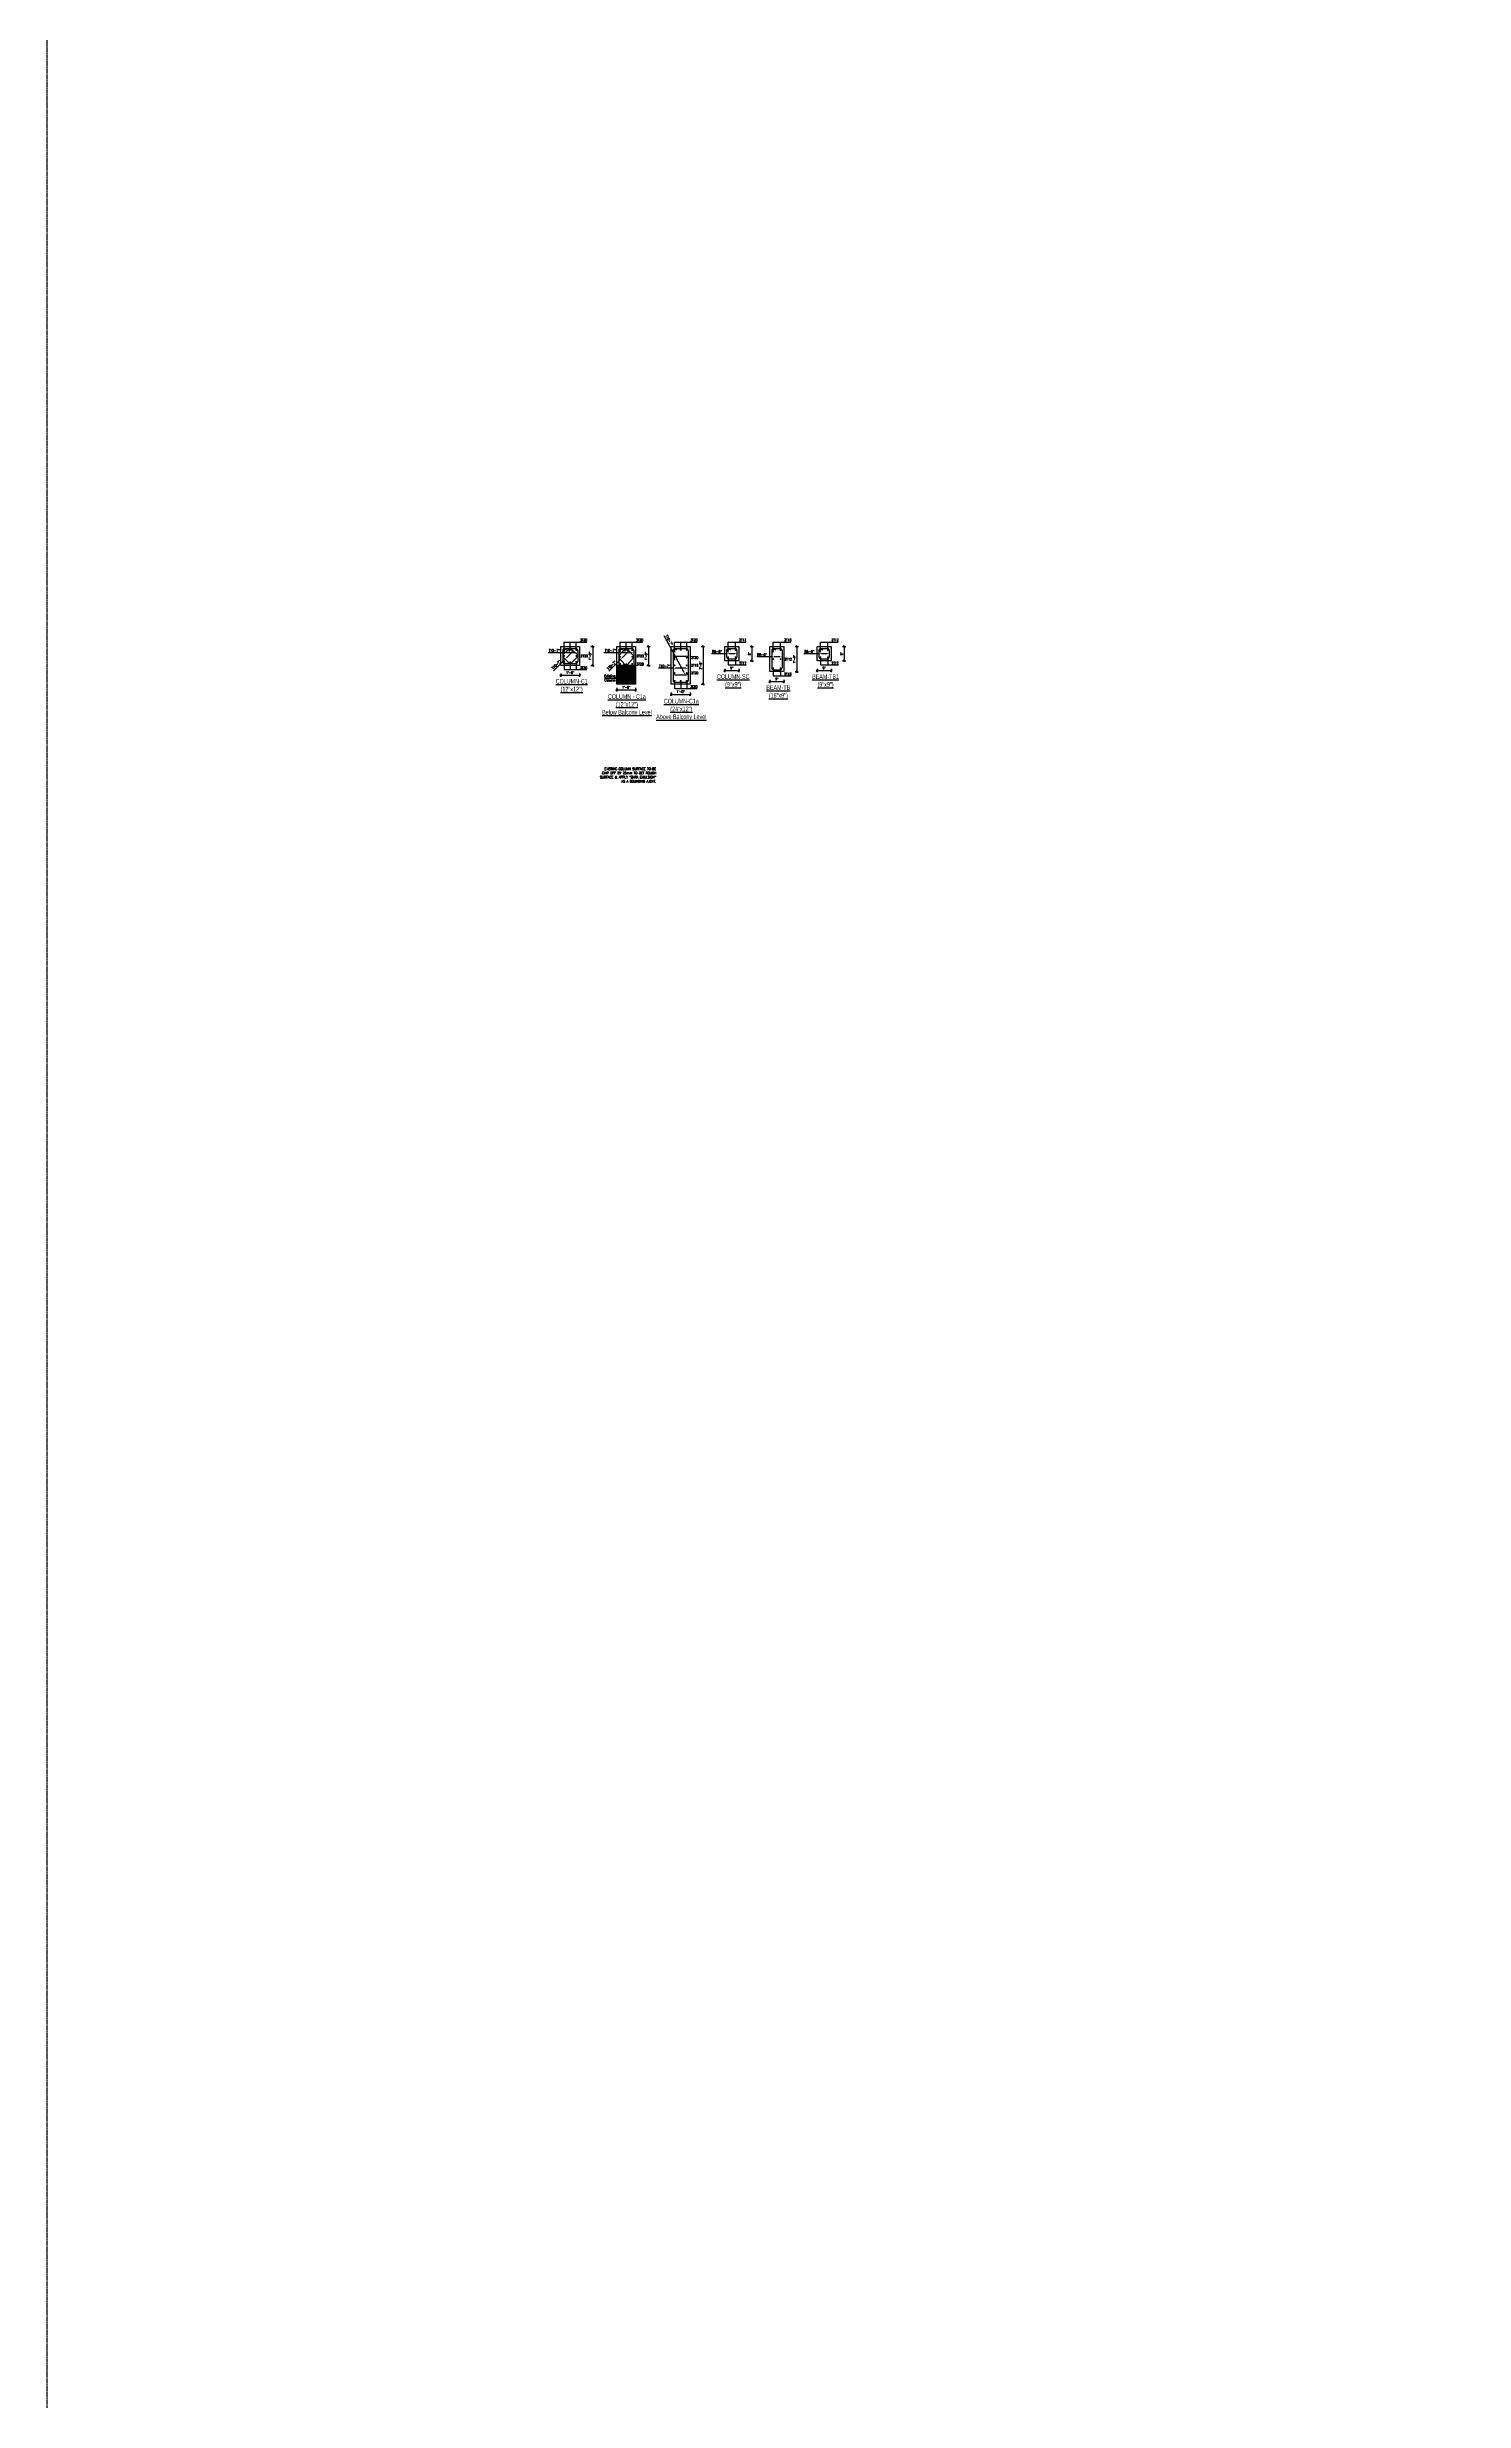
# Model space of a CAD drawing. Extents: x -95606 to 113309, y -42160 to -940.
# Drawn here: x -34075 to -33170, y -20982 to -19478 of the extents above; entities that cross this region are included whole.
import ezdxf

# ---------------------------------------------------------------- set-up
doc = ezdxf.new("R2010")
doc.units = 0
doc.header["$LTSCALE"] = 0.02
doc.header["$MEASUREMENT"] = 0
doc.header["$PDMODE"] = 3
doc.header["$PDSIZE"] = -2
doc.linetypes.add('CENTER', pattern=[50.8, 31.75, -6.35, 6.35, -6.35])
doc.layers.get('0').update_dxf_attribs({"linetype": 'CONTINUOUS'})
doc.layers.get('DEFPOINTS').update_dxf_attribs({"linetype": 'CONTINUOUS'})
for name, color, linetype in [('A-2TEXT', 4, 'CONTINUOUS'), ('dimentions', 8, 'CONTINUOUS'), ('DROP', 7, 'CONTINUOUS'), ('EXLINE', 33, 'CONTINUOUS'), ('RF', 5, 'CONTINUOUS'), ('RF5', 6, 'CONTINUOUS'), ('S-DIM', 7, 'CONTINUOUS')]:
    doc.layers.add(name, color=color, linetype=linetype)
doc.layers.add('COL HATCH', color=253, linetype='CONTINUOUS', lineweight=5)
doc.styles.add('ROMANS', font='romans.shx', dxfattribs={"width": 0.8})
doc.styles.add('STYLE2', font='arial.ttf', dxfattribs={"width": 0.8})
doc.dimstyles.new('DA16', dxfattribs={"dimscale": 16, "dimtxt": 0.1, "dimasz": 0.09375, "dimexe": 0, "dimexo": 0, "dimgap": 0.03125, "dimtad": 1, "dimdec": 0, "dimzin": 7, "dimdsep": 46, "dimlunit": 4, "dimtxsty": 'ROMANS', "dimcen": 0.09375, "dimclrd": 1, "dimclre": 1, "dimclrt": 2, "dimadec": 0, "dimazin": 0, "dimtfac": 0.03125, "dimtdec": 4, "dimtofl": 0, "dimtmove": 0, "dimatfit": 3, "dimfxl": 1, "dimfrac": 2, "dimtolj": 1, "dimtzin": 0, "dimarcsym": 0})
doc.dimstyles.new('TK16', dxfattribs={"dimscale": 16, "dimtxt": 0.09375, "dimasz": 0.04, "dimexe": 0.0625, "dimexo": 0.015625, "dimgap": 0.046875, "dimtad": 1, "dimdec": 1, "dimzin": 11, "dimdsep": 46, "dimlunit": 4, "dimtxsty": 'ROMANS', "dimblk1": 'TK1', "dimblk2": 'TK1', "dimsah": 1, "dimcen": 0.09375, "dimclrd": 1, "dimclre": 1, "dimclrt": 2, "dimadec": 0, "dimazin": 0, "dimtfac": 1, "dimtofl": 0, "dimtmove": 0, "dimatfit": 3, "dimldrblk": 'TK1', "dimfxl": 1, "dimfrac": 2, "dimtolj": 1, "dimtzin": 9, "dimarcsym": 0})

# ---------------------------------------------------------------- blocks, each defined once
blk = doc.blocks.new('*D790')
at = {"layer": 'DEFPOINTS', "color": 0, "lineweight": -2, "transparency": 16777216}
for p in [(-33738.7, -19863.7), (-33738.7, -19863.7), (-33744, -19869)]:
    blk.add_point(p, dxfattribs=at)
at = {"layer": 'S-DIM', "color": 1, "lineweight": -2, "transparency": 16777216}
for p, q in [((-33739.7, -19864.7), (-33742.9, -19867.9)), ((-33744, -19869), (-33751.3, -19876.4))]:
    blk.add_line(p, q, dxfattribs=at)
for points in [[(-33743.1, -19867.7), (-33742.7, -19868.1), (-33744, -19869)], [(-33739.9, -19864.6), (-33739.5, -19864.9), (-33738.7, -19863.7)]]:
    blk.add_solid(points, dxfattribs=at)
at = {"layer": 'S-DIM', "color": 2, "transparency": 16777216, "insert": (-33749.6, -19872.5), "char_height": 1.6, "attachment_point": 5, "rotation": 45, "style": 'ROMANS'}
blk.add_mtext('\\A1;T10-7"', dxfattribs=at)
blk = doc.blocks.new('TK1')
at = {"color": 4, "linetype": 'Continuous'}
blk.add_line((-1, -1), (1, 1), dxfattribs=at)
at = {"color": 1, "linetype": 'ByBlock'}
blk.add_line((-1, 0), (1, 0), dxfattribs=at)
blk = doc.blocks.new('*D791')
at = {"layer": 'A-2TEXT', "color": 1, "lineweight": -2, "transparency": 16777216}
for p, q in [((-33746.7, -19878.1), (-33746.7, -19880.3)), ((-33746, -19879.3), (-33735.3, -19879.3)), ((-33734.7, -19878.1), (-33734.7, -19880.3))]:
    blk.add_line(p, q, dxfattribs=at)
at = {"layer": 'DEFPOINTS', "color": 0, "lineweight": -2, "transparency": 16777216}
for p in [(-33746.7, -19877.9), (-33734.7, -19877.9), (-33734.7, -19879.3)]:
    blk.add_point(p, dxfattribs=at)
at = {"layer": 'A-2TEXT', "color": 1, "lineweight": -2, "transparency": 16777216, "xscale": 0.64, "yscale": 0.64, "zscale": 0.64, "rotation": 180}
blk.add_blockref('TK1', (-33746.7, -19879.3), dxfattribs=at)
at = {"layer": 'A-2TEXT', "color": 1, "lineweight": -2, "transparency": 16777216, "xscale": 0.64, "yscale": 0.64, "zscale": 0.64}
blk.add_blockref('TK1', (-33734.7, -19879.3), dxfattribs=at)
at = {"layer": 'A-2TEXT', "color": 2, "transparency": 16777216, "insert": (-33740.7, -19877.6), "char_height": 1.5, "attachment_point": 5, "style": 'ROMANS'}
blk.add_mtext('\\A1;1\'-0"', dxfattribs=at)
blk = doc.blocks.new('*D792')
at = {"layer": 'A-2TEXT', "color": 1, "lineweight": -2, "transparency": 16777216}
for p, q in [((-33727.5, -19861), (-33725.3, -19861)), ((-33726.3, -19861.6), (-33726.3, -19872.3)), ((-33727.5, -19873), (-33725.3, -19873))]:
    blk.add_line(p, q, dxfattribs=at)
at = {"layer": 'DEFPOINTS', "color": 0, "lineweight": -2, "transparency": 16777216}
for p in [(-33727.8, -19861), (-33727.8, -19873), (-33726.3, -19873)]:
    blk.add_point(p, dxfattribs=at)
at = {"layer": 'A-2TEXT', "color": 1, "lineweight": -2, "transparency": 16777216, "xscale": 0.64, "yscale": 0.64, "zscale": 0.64}
for p, rotation in [((-33726.3, -19861), 90), ((-33726.3, -19873), 270)]:
    blk.add_blockref('TK1', p, dxfattribs=dict(at, rotation=rotation))
at = {"layer": 'A-2TEXT', "color": 2, "transparency": 16777216, "insert": (-33728, -19867), "char_height": 1.5, "attachment_point": 5, "rotation": 90, "style": 'ROMANS'}
blk.add_mtext('\\A1;1\'-0"', dxfattribs=at)
blk = doc.blocks.new('*D793')
at = {"layer": 'DEFPOINTS', "color": 0, "lineweight": -2, "transparency": 16777216}
for p in [(-33745.5, -19865), (-33735.9, -19865), (-33735.9, -19865)]:
    blk.add_point(p, dxfattribs=at)
at = {"layer": 'S-DIM', "color": 1, "lineweight": -2, "transparency": 16777216}
for p, q in [((-33745.5, -19865), (-33754.8, -19865)), ((-33737.4, -19865), (-33744, -19865))]:
    blk.add_line(p, q, dxfattribs=at)
for points in [[(-33744, -19864.7), (-33744, -19865.2), (-33745.5, -19865)], [(-33737.4, -19864.7), (-33737.4, -19865.2), (-33735.9, -19865)]]:
    blk.add_solid(points, dxfattribs=at)
at = {"layer": 'S-DIM', "color": 2, "transparency": 16777216, "insert": (-33750.9, -19863.5), "char_height": 1.6, "attachment_point": 5, "style": 'ROMANS'}
blk.add_mtext('\\A1;T10-7"', dxfattribs=at)
blk = doc.blocks.new('*D795')
at = {"layer": 'DEFPOINTS', "color": 0, "lineweight": -2, "transparency": 16777216}
for p in [(-33703, -19863.7), (-33703, -19863.7), (-33708.6, -19869.3)]:
    blk.add_point(p, dxfattribs=at)
at = {"layer": 'S-DIM', "color": 1, "lineweight": -2, "transparency": 16777216}
for p, q in [((-33704.1, -19864.8), (-33707.5, -19868.2)), ((-33708.6, -19869.3), (-33716, -19876.7))]:
    blk.add_line(p, q, dxfattribs=at)
for points in [[(-33707.7, -19868.1), (-33707.3, -19868.4), (-33708.6, -19869.3)], [(-33704.2, -19864.6), (-33703.9, -19865), (-33703, -19863.7)]]:
    blk.add_solid(points, dxfattribs=at)
at = {"layer": 'S-DIM', "color": 2, "transparency": 16777216, "insert": (-33714.2, -19872.9), "char_height": 1.6, "attachment_point": 5, "rotation": 45, "style": 'ROMANS'}
blk.add_mtext('\\A1;T10-7"', dxfattribs=at)
blk = doc.blocks.new('*D796')
at = {"layer": 'A-2TEXT', "color": 1, "lineweight": -2, "transparency": 16777216}
for p, q in [((-33710.9, -19887.4), (-33710.9, -19889.6)), ((-33710.3, -19888.6), (-33699.5, -19888.6)), ((-33698.9, -19887.4), (-33698.9, -19889.6))]:
    blk.add_line(p, q, dxfattribs=at)
at = {"layer": 'DEFPOINTS', "color": 0, "lineweight": -2, "transparency": 16777216}
for p in [(-33710.9, -19887.2), (-33698.9, -19887.2), (-33698.9, -19888.6)]:
    blk.add_point(p, dxfattribs=at)
at = {"layer": 'A-2TEXT', "color": 1, "lineweight": -2, "transparency": 16777216, "xscale": 0.64, "yscale": 0.64, "zscale": 0.64, "rotation": 180}
blk.add_blockref('TK1', (-33710.9, -19888.6), dxfattribs=at)
at = {"layer": 'A-2TEXT', "color": 1, "lineweight": -2, "transparency": 16777216, "xscale": 0.64, "yscale": 0.64, "zscale": 0.64}
blk.add_blockref('TK1', (-33698.9, -19888.6), dxfattribs=at)
at = {"layer": 'A-2TEXT', "color": 2, "transparency": 16777216, "insert": (-33704.9, -19886.9), "char_height": 1.5, "attachment_point": 5, "style": 'ROMANS'}
blk.add_mtext('\\A1;1\'-0"', dxfattribs=at)
blk = doc.blocks.new('*D797')
at = {"layer": 'A-2TEXT', "color": 1, "lineweight": -2, "transparency": 16777216}
for p, q in [((-33691.8, -19861), (-33689.6, -19861)), ((-33690.6, -19861.6), (-33690.6, -19872.3)), ((-33691.8, -19873), (-33689.6, -19873))]:
    blk.add_line(p, q, dxfattribs=at)
at = {"layer": 'DEFPOINTS', "color": 0, "lineweight": -2, "transparency": 16777216}
for p in [(-33692, -19861), (-33692, -19873), (-33690.6, -19873)]:
    blk.add_point(p, dxfattribs=at)
at = {"layer": 'A-2TEXT', "color": 1, "lineweight": -2, "transparency": 16777216, "xscale": 0.64, "yscale": 0.64, "zscale": 0.64}
for p, rotation in [((-33690.6, -19861), 90), ((-33690.6, -19873), 270)]:
    blk.add_blockref('TK1', p, dxfattribs=dict(at, rotation=rotation))
at = {"layer": 'A-2TEXT', "color": 2, "transparency": 16777216, "insert": (-33692.2, -19867), "char_height": 1.5, "attachment_point": 5, "rotation": 90, "style": 'ROMANS'}
blk.add_mtext('\\A1;1\'-0"', dxfattribs=at)
blk = doc.blocks.new('*D794')
at = {"layer": 'DEFPOINTS', "color": 0, "lineweight": -2, "transparency": 16777216}
for p in [(-33709.7, -19865), (-33700.1, -19865), (-33700.1, -19865)]:
    blk.add_point(p, dxfattribs=at)
at = {"layer": 'S-DIM', "color": 1, "lineweight": -2, "transparency": 16777216}
for p, q in [((-33709.7, -19865), (-33719.1, -19865)), ((-33701.6, -19865), (-33708.2, -19865))]:
    blk.add_line(p, q, dxfattribs=at)
for points in [[(-33708.2, -19864.7), (-33708.2, -19865.2), (-33709.7, -19865)], [(-33701.6, -19864.7), (-33701.6, -19865.2), (-33700.1, -19865)]]:
    blk.add_solid(points, dxfattribs=at)
at = {"layer": 'S-DIM', "color": 2, "transparency": 16777216, "insert": (-33715.1, -19863.5), "char_height": 1.6, "attachment_point": 5, "style": 'ROMANS'}
blk.add_mtext('\\A1;T10-7"', dxfattribs=at)
blk = doc.blocks.new('*D800')
at = {"layer": 'A-2TEXT', "color": 1, "lineweight": -2, "transparency": 16777216}
for p, q in [((-33676.1, -19890.3), (-33676.1, -19892.5)), ((-33675.5, -19891.5), (-33664.8, -19891.5)), ((-33664.1, -19890.3), (-33664.1, -19892.5))]:
    blk.add_line(p, q, dxfattribs=at)
at = {"layer": 'DEFPOINTS', "color": 0, "lineweight": -2, "transparency": 16777216}
for p in [(-33676.1, -19890.1), (-33664.1, -19890.1), (-33664.1, -19891.5)]:
    blk.add_point(p, dxfattribs=at)
at = {"layer": 'A-2TEXT', "color": 1, "lineweight": -2, "transparency": 16777216, "xscale": 0.64, "yscale": 0.64, "zscale": 0.64, "rotation": 180}
blk.add_blockref('TK1', (-33676.1, -19891.5), dxfattribs=at)
at = {"layer": 'A-2TEXT', "color": 1, "lineweight": -2, "transparency": 16777216, "xscale": 0.64, "yscale": 0.64, "zscale": 0.64}
blk.add_blockref('TK1', (-33664.1, -19891.5), dxfattribs=at)
at = {"layer": 'A-2TEXT', "color": 2, "transparency": 16777216, "insert": (-33670.1, -19889.8), "char_height": 1.5, "attachment_point": 5, "style": 'ROMANS'}
blk.add_mtext('\\A1;1\'-0"', dxfattribs=at)
blk = doc.blocks.new('*D798')
at = {"layer": 'A-2TEXT', "color": 1, "lineweight": -2, "transparency": 16777216}
for p, q in [((-33657, -19861), (-33654.8, -19861)), ((-33655.8, -19861.6), (-33655.8, -19884.3)), ((-33657, -19885), (-33654.8, -19885))]:
    blk.add_line(p, q, dxfattribs=at)
at = {"layer": 'DEFPOINTS', "color": 0, "lineweight": -2, "transparency": 16777216}
for p in [(-33657.2, -19861), (-33657.2, -19885), (-33655.8, -19885)]:
    blk.add_point(p, dxfattribs=at)
at = {"layer": 'A-2TEXT', "color": 1, "lineweight": -2, "transparency": 16777216, "xscale": 0.64, "yscale": 0.64, "zscale": 0.64}
for p, rotation in [((-33655.8, -19861), 90), ((-33655.8, -19885), 270)]:
    blk.add_blockref('TK1', p, dxfattribs=dict(at, rotation=rotation))
at = {"layer": 'A-2TEXT', "color": 2, "transparency": 16777216, "insert": (-33657.4, -19873), "char_height": 1.5, "attachment_point": 5, "rotation": 90, "style": 'ROMANS'}
blk.add_mtext('\\A1;2\'-0"', dxfattribs=at)
blk = doc.blocks.new('*D799')
at = {"layer": 'DEFPOINTS', "color": 0, "lineweight": -2, "transparency": 16777216}
for p in [(-33674.9, -19874.8), (-33665.3, -19874.8), (-33665.3, -19874.8)]:
    blk.add_point(p, dxfattribs=at)
at = {"layer": 'S-DIM', "color": 1, "lineweight": -2, "transparency": 16777216}
for p, q in [((-33674.9, -19874.8), (-33684.3, -19874.8)), ((-33666.8, -19874.8), (-33673.4, -19874.8))]:
    blk.add_line(p, q, dxfattribs=at)
for points in [[(-33673.4, -19874.6), (-33673.4, -19875.1), (-33674.9, -19874.8)], [(-33666.8, -19874.6), (-33666.8, -19875.1), (-33665.3, -19874.8)]]:
    blk.add_solid(points, dxfattribs=at)
at = {"layer": 'S-DIM', "color": 2, "transparency": 16777216, "insert": (-33680.4, -19873.4), "char_height": 1.6, "attachment_point": 5, "style": 'ROMANS'}
blk.add_mtext('\\A1;T10-7"', dxfattribs=at)
blk = doc.blocks.new('*D802')
at = {"layer": 'A-2TEXT', "color": 1, "lineweight": -2, "transparency": 16777216}
for p, q in [((-33641.9, -19875.1), (-33641.9, -19877.3)), ((-33641.3, -19876.3), (-33633.6, -19876.3)), ((-33632.9, -19875.1), (-33632.9, -19877.3))]:
    blk.add_line(p, q, dxfattribs=at)
at = {"layer": 'DEFPOINTS', "color": 0, "lineweight": -2, "transparency": 16777216}
for p in [(-33641.9, -19874.9), (-33632.9, -19874.9), (-33632.9, -19876.3)]:
    blk.add_point(p, dxfattribs=at)
at = {"layer": 'A-2TEXT', "color": 1, "lineweight": -2, "transparency": 16777216, "xscale": 0.64, "yscale": 0.64, "zscale": 0.64, "rotation": 180}
blk.add_blockref('TK1', (-33641.9, -19876.3), dxfattribs=at)
at = {"layer": 'A-2TEXT', "color": 1, "lineweight": -2, "transparency": 16777216, "xscale": 0.64, "yscale": 0.64, "zscale": 0.64}
blk.add_blockref('TK1', (-33632.9, -19876.3), dxfattribs=at)
at = {"layer": 'A-2TEXT', "color": 2, "transparency": 16777216, "insert": (-33637.4, -19874.6), "char_height": 1.5, "attachment_point": 5, "style": 'ROMANS'}
blk.add_mtext('\\A1;9"', dxfattribs=at)
blk = doc.blocks.new('*D803')
at = {"layer": 'A-2TEXT', "color": 1, "lineweight": -2, "transparency": 16777216}
for p, q in [((-33625.8, -19861), (-33623.6, -19861)), ((-33624.6, -19861.6), (-33624.6, -19869.3)), ((-33625.8, -19870), (-33623.6, -19870))]:
    blk.add_line(p, q, dxfattribs=at)
at = {"layer": 'DEFPOINTS', "color": 0, "lineweight": -2, "transparency": 16777216}
for p in [(-33626, -19861), (-33626, -19870), (-33624.6, -19870)]:
    blk.add_point(p, dxfattribs=at)
at = {"layer": 'A-2TEXT', "color": 1, "lineweight": -2, "transparency": 16777216, "xscale": 0.64, "yscale": 0.64, "zscale": 0.64}
for p, rotation in [((-33624.6, -19861), 90), ((-33624.6, -19870), 270)]:
    blk.add_blockref('TK1', p, dxfattribs=dict(at, rotation=rotation))
at = {"layer": 'A-2TEXT', "color": 2, "transparency": 16777216, "insert": (-33626.2, -19865.5), "char_height": 1.5, "attachment_point": 5, "rotation": 90, "style": 'ROMANS'}
blk.add_mtext('\\A1;9"', dxfattribs=at)
blk = doc.blocks.new('*D801')
at = {"layer": 'DEFPOINTS', "color": 0, "lineweight": -2, "transparency": 16777216}
for p in [(-33640.7, -19865.5), (-33634.1, -19865.5), (-33634.1, -19865.5)]:
    blk.add_point(p, dxfattribs=at)
at = {"layer": 'S-DIM', "color": 1, "lineweight": -2, "transparency": 16777216}
for p, q in [((-33640.7, -19865.5), (-33650.3, -19865.5)), ((-33635.6, -19865.5), (-33639.2, -19865.5))]:
    blk.add_line(p, q, dxfattribs=at)
for points in [[(-33639.2, -19865.3), (-33639.2, -19865.8), (-33640.7, -19865.5)], [(-33635.6, -19865.3), (-33635.6, -19865.8), (-33634.1, -19865.5)]]:
    blk.add_solid(points, dxfattribs=at)
at = {"layer": 'S-DIM', "color": 2, "transparency": 16777216, "insert": (-33646.9, -19864.1), "char_height": 1.6, "attachment_point": 5, "style": 'ROMANS'}
blk.add_mtext('\\A1;R6-6"', dxfattribs=at)
blk = doc.blocks.new('*D804')
at = {"layer": 'A-2TEXT', "color": 1, "lineweight": -2, "transparency": 16777216}
for p, q in [((-33613.1, -19882.1), (-33613.1, -19884.3)), ((-33612.5, -19883.3), (-33604.8, -19883.3)), ((-33604.1, -19882.1), (-33604.1, -19884.3))]:
    blk.add_line(p, q, dxfattribs=at)
at = {"layer": 'DEFPOINTS', "color": 0, "lineweight": -2, "transparency": 16777216}
for p in [(-33613.1, -19881.9), (-33604.1, -19881.9), (-33604.1, -19883.3)]:
    blk.add_point(p, dxfattribs=at)
at = {"layer": 'A-2TEXT', "color": 1, "lineweight": -2, "transparency": 16777216, "xscale": 0.64, "yscale": 0.64, "zscale": 0.64, "rotation": 180}
blk.add_blockref('TK1', (-33613.1, -19883.3), dxfattribs=at)
at = {"layer": 'A-2TEXT', "color": 1, "lineweight": -2, "transparency": 16777216, "xscale": 0.64, "yscale": 0.64, "zscale": 0.64}
blk.add_blockref('TK1', (-33604.1, -19883.3), dxfattribs=at)
at = {"layer": 'A-2TEXT', "color": 2, "transparency": 16777216, "insert": (-33608.6, -19881.6), "char_height": 1.5, "attachment_point": 5, "style": 'ROMANS'}
blk.add_mtext('\\A1;9"', dxfattribs=at)
blk = doc.blocks.new('*D805')
at = {"layer": 'A-2TEXT', "color": 1, "lineweight": -2, "transparency": 16777216}
for p, q in [((-33597, -19861), (-33594.8, -19861)), ((-33595.8, -19861.6), (-33595.8, -19876.3)), ((-33597, -19877), (-33594.8, -19877))]:
    blk.add_line(p, q, dxfattribs=at)
at = {"layer": 'DEFPOINTS', "color": 0, "lineweight": -2, "transparency": 16777216}
for p in [(-33597.2, -19861), (-33597.2, -19877), (-33595.8, -19877)]:
    blk.add_point(p, dxfattribs=at)
at = {"layer": 'A-2TEXT', "color": 1, "lineweight": -2, "transparency": 16777216, "xscale": 0.64, "yscale": 0.64, "zscale": 0.64}
for p, rotation in [((-33595.8, -19861), 90), ((-33595.8, -19877), 270)]:
    blk.add_blockref('TK1', p, dxfattribs=dict(at, rotation=rotation))
at = {"layer": 'A-2TEXT', "color": 2, "transparency": 16777216, "insert": (-33597.4, -19869), "char_height": 1.5, "attachment_point": 5, "rotation": 90, "style": 'ROMANS'}
blk.add_mtext('\\A1;1\'-4"', dxfattribs=at)
blk = doc.blocks.new('*D806')
at = {"layer": 'DEFPOINTS', "color": 0, "lineweight": -2, "transparency": 16777216}
for p in [(-33611.9, -19867.5), (-33605.3, -19867.5), (-33605.3, -19867.5)]:
    blk.add_point(p, dxfattribs=at)
at = {"layer": 'S-DIM', "color": 1, "lineweight": -2, "transparency": 16777216}
for p, q in [((-33611.9, -19867.5), (-33621.5, -19867.5)), ((-33606.8, -19867.5), (-33610.4, -19867.5))]:
    blk.add_line(p, q, dxfattribs=at)
for points in [[(-33610.4, -19867.3), (-33610.4, -19867.8), (-33611.9, -19867.5)], [(-33606.8, -19867.3), (-33606.8, -19867.8), (-33605.3, -19867.5)]]:
    blk.add_solid(points, dxfattribs=at)
at = {"layer": 'S-DIM', "color": 2, "transparency": 16777216, "insert": (-33618.1, -19866.1), "char_height": 1.6, "attachment_point": 5, "style": 'ROMANS'}
blk.add_mtext('\\A1;R6-6"', dxfattribs=at)
blk = doc.blocks.new('*D807')
at = {"layer": 'A-2TEXT', "color": 1, "lineweight": -2, "transparency": 16777216}
for p, q in [((-33582.9, -19875.1), (-33582.9, -19877.3)), ((-33582.3, -19876.3), (-33574.6, -19876.3)), ((-33573.9, -19875.1), (-33573.9, -19877.3))]:
    blk.add_line(p, q, dxfattribs=at)
at = {"layer": 'DEFPOINTS', "color": 0, "lineweight": -2, "transparency": 16777216}
for p in [(-33582.9, -19874.9), (-33573.9, -19874.9), (-33573.9, -19876.3)]:
    blk.add_point(p, dxfattribs=at)
at = {"layer": 'A-2TEXT', "color": 1, "lineweight": -2, "transparency": 16777216, "xscale": 0.64, "yscale": 0.64, "zscale": 0.64, "rotation": 180}
blk.add_blockref('TK1', (-33582.9, -19876.3), dxfattribs=at)
at = {"layer": 'A-2TEXT', "color": 1, "lineweight": -2, "transparency": 16777216, "xscale": 0.64, "yscale": 0.64, "zscale": 0.64}
blk.add_blockref('TK1', (-33573.9, -19876.3), dxfattribs=at)
at = {"layer": 'A-2TEXT', "color": 2, "transparency": 16777216, "insert": (-33578.4, -19874.6), "char_height": 1.5, "attachment_point": 5, "style": 'ROMANS'}
blk.add_mtext('\\A1;9"', dxfattribs=at)
blk = doc.blocks.new('*D808')
at = {"layer": 'A-2TEXT', "color": 1, "lineweight": -2, "transparency": 16777216}
for p, q in [((-33566.8, -19861), (-33564.6, -19861)), ((-33565.6, -19861.6), (-33565.6, -19869.3)), ((-33566.8, -19870), (-33564.6, -19870))]:
    blk.add_line(p, q, dxfattribs=at)
at = {"layer": 'DEFPOINTS', "color": 0, "lineweight": -2, "transparency": 16777216}
for p in [(-33567, -19861), (-33567, -19870), (-33565.6, -19870)]:
    blk.add_point(p, dxfattribs=at)
at = {"layer": 'A-2TEXT', "color": 1, "lineweight": -2, "transparency": 16777216, "xscale": 0.64, "yscale": 0.64, "zscale": 0.64}
for p, rotation in [((-33565.6, -19861), 90), ((-33565.6, -19870), 270)]:
    blk.add_blockref('TK1', p, dxfattribs=dict(at, rotation=rotation))
at = {"layer": 'A-2TEXT', "color": 2, "transparency": 16777216, "insert": (-33567.2, -19865.5), "char_height": 1.5, "attachment_point": 5, "rotation": 90, "style": 'ROMANS'}
blk.add_mtext('\\A1;9"', dxfattribs=at)
blk = doc.blocks.new('*D809')
at = {"layer": 'DEFPOINTS', "color": 0, "lineweight": -2, "transparency": 16777216}
for p in [(-33581.7, -19865.5), (-33575.1, -19865.5), (-33575.1, -19865.5)]:
    blk.add_point(p, dxfattribs=at)
at = {"layer": 'S-DIM', "color": 1, "lineweight": -2, "transparency": 16777216}
for p, q in [((-33581.7, -19865.5), (-33591.3, -19865.5)), ((-33576.6, -19865.5), (-33580.2, -19865.5))]:
    blk.add_line(p, q, dxfattribs=at)
for points in [[(-33580.2, -19865.3), (-33580.2, -19865.8), (-33581.7, -19865.5)], [(-33576.6, -19865.3), (-33576.6, -19865.8), (-33575.1, -19865.5)]]:
    blk.add_solid(points, dxfattribs=at)
at = {"layer": 'S-DIM', "color": 2, "transparency": 16777216, "insert": (-33587.9, -19864.1), "char_height": 1.6, "attachment_point": 5, "style": 'ROMANS'}
blk.add_mtext('\\A1;R6-6"', dxfattribs=at)
blk = doc.blocks.new('*D893')
at = {"layer": 'DEFPOINTS', "color": 0, "lineweight": -2, "transparency": 16777216}
for p in [(-33673.5, -19867.2), (-33667.1, -19878.9), (-33667.1, -19878.9)]:
    blk.add_point(p, dxfattribs=at)
at = {"layer": 'S-DIM', "color": 1, "lineweight": -2, "transparency": 16777216}
for p, q in [((-33673.5, -19867.2), (-33680.7, -19854)), ((-33667.9, -19877.6), (-33672.8, -19868.5))]:
    blk.add_line(p, q, dxfattribs=at)
for points in [[(-33672.6, -19868.4), (-33673, -19868.6), (-33673.5, -19867.2)], [(-33667.6, -19877.5), (-33668.1, -19877.7), (-33667.1, -19878.9)]]:
    blk.add_solid(points, dxfattribs=at)
at = {"layer": 'S-DIM', "color": 2, "transparency": 16777216, "insert": (-33677.5, -19856.8), "char_height": 1.6, "attachment_point": 5, "rotation": 298.5659, "style": 'ROMANS'}
blk.add_mtext('\\A1;T10-7"', dxfattribs=at)
blk = doc.blocks.new('*D1113')
at = {"layer": 'A-2TEXT', "color": 1, "lineweight": -2, "transparency": 16777216}
for p, q in [((-33704.2, -19873), (-33707.3, -19873)), ((-33704.2, -19876.9), (-33707.3, -19876.9)), ((-33706.3, -19873.6), (-33706.3, -19876.3))]:
    blk.add_line(p, q, dxfattribs=at)
at = {"layer": 'DEFPOINTS', "color": 0, "lineweight": -2, "transparency": 16777216}
for p in [(-33706.3, -19876.9), (-33704, -19873), (-33704, -19876.9)]:
    blk.add_point(p, dxfattribs=at)
at = {"layer": 'A-2TEXT', "color": 1, "lineweight": -2, "transparency": 16777216, "xscale": 0.64, "yscale": 0.64, "zscale": 0.64}
for p, rotation in [((-33706.3, -19873), 90), ((-33706.3, -19876.9), 270)]:
    blk.add_blockref('TK1', p, dxfattribs=dict(at, rotation=rotation))
at = {"layer": 'A-2TEXT', "color": 2, "transparency": 16777216, "insert": (-33707.9, -19874.9), "char_height": 1.5, "attachment_point": 5, "rotation": 90, "style": 'ROMANS'}
blk.add_mtext('\\A1;4"', dxfattribs=at)

msp = doc.modelspace()

# ---------------------------------------------------------------- hatches: boundary and pattern name
at = {"layer": 'COL HATCH', "lineweight": -2}
h = msp.add_hatch(dxfattribs=at)
h.set_pattern_fill('ZIGZAG', color=253, scale=45)
h.set_pattern_definition([(0, (-33710.9055, -19872.9246), (5.625, 5.625), [5.625, -5.625]), (90, (-33705.2805, -19872.9246), (-5.625, 5.625), [5.625, -5.625])])
h.paths.add_polyline_path([(-33709.705, -19872.822), (-33710.905, -19872.822), (-33710.905, -19872.925), (-33709.705, -19872.925)])
at = {"layer": 'DROP', "linetype": 'CENTER', "lineweight": -2}
h = msp.add_hatch(dxfattribs=at)
h.set_pattern_fill('ANSI31', color=253, scale=5)
h.set_pattern_definition([(45, (-33710.90547, -19884.9698), (-0.441942, 0.441942), [])])
h.paths.add_polyline_path([(-33698.905, -19884.97), (-33698.905, -19872.97), (-33710.905, -19872.97), (-33710.905, -19884.97)])
h.paths.add_polyline_path([(-33707.623, -19888.038), (-33702.188, -19888.038), (-33702.188, -19885.502), (-33707.623, -19885.502)], flags=9)

# ---------------------------------------------------------------- linework, layer by layer
msp.add_lwpolyline([(-34074.971, -15817.993), (-25761.791, -15817.993), (-25761.791, -23111.355), (-34074.971, -23111.355)], close=True, dxfattribs=at)
at = {"layer": 'EXLINE'}
msp.add_line((-33710.905, -19872.97), (-33698.905, -19872.97), dxfattribs=at)
for points in [[(-33746.66, -19860.97), (-33734.66, -19860.97), (-33734.66, -19872.97), (-33746.66, -19872.97)], [(-33710.905, -19860.97), (-33698.905, -19860.97), (-33698.905, -19884.97), (-33710.905, -19884.97)], [(-33676.112, -19860.97), (-33664.112, -19860.97), (-33664.112, -19884.97), (-33676.112, -19884.97)], [(-33641.932, -19860.97), (-33632.932, -19860.97), (-33632.932, -19869.97), (-33641.932, -19869.97)], [(-33613.113, -19860.97), (-33604.113, -19860.97), (-33604.113, -19876.97), (-33613.113, -19876.97)], [(-33582.932, -19860.97), (-33573.932, -19860.97), (-33573.932, -19869.97), (-33582.932, -19869.97)]]:
    msp.add_lwpolyline(points, close=True, dxfattribs=at)
at = {"layer": 'RF', "color": 2, "const_width": 0.6}
for points in [[(-33744.379, -19867.175, -1), (-33744.803, -19866.751, -1)], [(-33744.379, -19867.175, -1), (-33744.803, -19866.751, -1)], [(-33744.199, -19863.141, 1), (-33744.799, -19863.141, 1)], [(-33740.455, -19863.251, 1), (-33740.879, -19862.826, 1)], [(-33737.121, -19863.141, -1), (-33736.521, -19863.141, -1)], [(-33736.941, -19866.765, -1), (-33736.517, -19867.189, -1)], [(-33708.625, -19867.681, -1), (-33709.049, -19867.257, -1)], [(-33708.445, -19863.141, 1), (-33709.045, -19863.141, 1)], [(-33704.7, -19863.251, 1), (-33705.125, -19862.826, 1)], [(-33701.366, -19863.141, -1), (-33700.766, -19863.141, -1)], [(-33701.186, -19867.271, -1), (-33700.762, -19867.695, -1)], [(-33673.651, -19863.141, 1), (-33674.251, -19863.141, 1)], [(-33673.651, -19868.055, -1), (-33674.251, -19868.055, -1)], [(-33669.907, -19863.251, 1), (-33670.331, -19862.826, 1)], [(-33666.573, -19863.141, -1), (-33665.973, -19863.141, -1)], [(-33666.573, -19868.055, 1), (-33665.973, -19868.055, 1)], [(-33639.471, -19863.141, 1), (-33640.071, -19863.141, 1)], [(-33639.471, -19867.799, -1), (-33640.071, -19867.799, -1)], [(-33639.471, -19867.799, -1), (-33640.071, -19867.799, -1)], [(-33635.393, -19863.141, -1), (-33634.793, -19863.141, -1)], [(-33635.393, -19867.799, 1), (-33634.793, -19867.799, 1)], [(-33610.652, -19863.141, 1), (-33611.252, -19863.141, 1)], [(-33606.574, -19863.141, -1), (-33605.974, -19863.141, -1)], [(-33580.471, -19863.141, 1), (-33581.071, -19863.141, 1)], [(-33580.471, -19867.799, -1), (-33581.071, -19867.799, -1)], [(-33580.471, -19867.799, -1), (-33581.071, -19867.799, -1)], [(-33576.392, -19863.141, -1), (-33575.792, -19863.141, -1)], [(-33576.392, -19867.799, 1), (-33575.792, -19867.799, 1)], [(-33744.199, -19870.799, -1), (-33744.799, -19870.799, -1)], [(-33744.199, -19870.799, -1), (-33744.799, -19870.799, -1)], [(-33740.865, -19870.689, 1), (-33740.441, -19871.113, 1)], [(-33737.121, -19870.799, 1), (-33736.521, -19870.799, 1)], [(-33708.445, -19872.065, -1), (-33709.045, -19872.065, -1)], [(-33705.111, -19871.955, 1), (-33704.686, -19872.379, 1)], [(-33701.366, -19872.065, 1), (-33700.766, -19872.065, 1)], [(-33673.651, -19872.97, -1), (-33674.251, -19872.97, -1)], [(-33673.651, -19877.884, -1), (-33674.251, -19877.884, -1)], [(-33673.651, -19882.799, -1), (-33674.251, -19882.799, -1)], [(-33673.651, -19882.799, -1), (-33674.251, -19882.799, -1)], [(-33670.317, -19882.689, 1), (-33669.893, -19883.113, 1)], [(-33666.573, -19872.97, 1), (-33665.973, -19872.97, 1)], [(-33666.573, -19877.884, 1), (-33665.973, -19877.884, 1)], [(-33666.573, -19882.799, 1), (-33665.973, -19882.799, 1)], [(-33610.652, -19868.952, -1), (-33611.252, -19868.952, -1)], [(-33610.652, -19874.799, -1), (-33611.252, -19874.799, -1)], [(-33610.652, -19874.799, -1), (-33611.252, -19874.799, -1)], [(-33606.574, -19868.952, 1), (-33605.974, -19868.952, 1)], [(-33606.574, -19874.799, 1), (-33605.974, -19874.799, 1)]]:
    msp.add_lwpolyline(points, format="xyb", close=True, dxfattribs=at)
at = {"layer": 'RF5', "color": 160}
for p, q in [((-33745.46, -19863.37), (-33744.276, -19864.376)), ((-33745.46, -19863.37), (-33745.46, -19870.57)), ((-33741.509, -19862.521), (-33745.109, -19866.121)), ((-33744.967, -19865.98), (-33745.109, -19866.121)), ((-33745.109, -19867.818), (-33741.509, -19871.418)), ((-33745.109, -19867.818), (-33741.509, -19871.418)), ((-33744.26, -19862.17), (-33737.06, -19862.17)), ((-33744.26, -19862.17), (-33743.044, -19863.085)), ((-33741.509, -19862.521), (-33741.383, -19864.071)), ((-33739.812, -19862.521), (-33736.212, -19866.121)), ((-33739.812, -19862.521), (-33739.598, -19864.028)), ((-33736.212, -19867.818), (-33739.812, -19871.418)), ((-33735.86, -19863.37), (-33735.86, -19870.57)), ((-33709.705, -19863.37), (-33708.521, -19864.376)), ((-33709.705, -19863.37), (-33709.705, -19876.97)), ((-33705.754, -19862.521), (-33709.354, -19866.722)), ((-33708.505, -19862.17), (-33701.305, -19862.17)), ((-33708.505, -19862.17), (-33707.289, -19863.085)), ((-33705.754, -19862.521), (-33705.754, -19864.13)), ((-33704.057, -19862.521), (-33700.457, -19866.722)), ((-33704.057, -19862.521), (-33704.057, -19864.125)), ((-33700.105, -19863.37), (-33700.105, -19876.97)), ((-33674.912, -19863.37), (-33673.728, -19864.376)), ((-33674.912, -19863.37), (-33674.912, -19882.57)), ((-33673.712, -19862.17), (-33666.512, -19862.17)), ((-33673.712, -19862.17), (-33672.496, -19863.085)), ((-33673.712, -19867.184), (-33666.512, -19867.184)), ((-33673.712, -19867.184), (-33672.496, -19868.099)), ((-33665.312, -19863.37), (-33665.312, -19882.57)), ((-33640.732, -19863.37), (-33639.548, -19864.376)), ((-33640.732, -19863.37), (-33640.732, -19867.57)), ((-33640.732, -19867.37), (-33640.732, -19867.57)), ((-33639.532, -19862.17), (-33635.332, -19862.17)), ((-33639.532, -19862.17), (-33638.316, -19863.085)), ((-33634.132, -19863.37), (-33634.132, -19867.57)), ((-33611.913, -19863.37), (-33610.729, -19864.376)), ((-33611.913, -19863.37), (-33611.913, -19874.57)), ((-33610.713, -19862.17), (-33606.513, -19862.17)), ((-33610.713, -19862.17), (-33609.497, -19863.085)), ((-33605.313, -19863.37), (-33605.313, -19874.57)), ((-33581.732, -19863.37), (-33580.547, -19864.376)), ((-33581.732, -19863.37), (-33581.732, -19867.57)), ((-33581.732, -19867.37), (-33581.732, -19867.57)), ((-33580.532, -19862.17), (-33576.332, -19862.17)), ((-33580.532, -19862.17), (-33579.315, -19863.085)), ((-33575.132, -19863.37), (-33575.132, -19867.57)), ((-33745.46, -19870.37), (-33745.46, -19870.57)), ((-33744.26, -19871.77), (-33737.06, -19871.77)), ((-33744.26, -19871.77), (-33737.06, -19871.77)), ((-33709.705, -19870.37), (-33709.705, -19870.57)), ((-33709.354, -19868.419), (-33705.754, -19872.466)), ((-33700.457, -19868.419), (-33704.057, -19872.466)), ((-33674.912, -19868.384), (-33673.728, -19869.39)), ((-33673.712, -19878.908), (-33666.512, -19878.908)), ((-33639.532, -19868.77), (-33635.332, -19868.77)), ((-33639.532, -19868.77), (-33635.332, -19868.77)), ((-33611.913, -19874.37), (-33611.913, -19874.57)), ((-33610.713, -19875.77), (-33606.513, -19875.77)), ((-33610.713, -19875.77), (-33606.513, -19875.77)), ((-33580.532, -19868.77), (-33576.332, -19868.77)), ((-33580.532, -19868.77), (-33576.332, -19868.77)), ((-33673.712, -19883.77), (-33666.512, -19883.77)), ((-33673.712, -19883.77), (-33666.512, -19883.77))]:
    msp.add_line(p, q, dxfattribs=at)
at = {"layer": 'RF5', "lineweight": -2}
msp.add_lwpolyline([(-33710.905, -19872.925), (-33698.905, -19872.925)], dxfattribs=at)
at = {"layer": 'RF5', "color": 160}
for centre, start, end in [((-33744.26, -19863.37), 90, 180), ((-33744.26, -19866.97), 135, 225), ((-33740.66, -19863.37), 45, 135), ((-33737.06, -19863.37), 0, 90), ((-33737.06, -19866.97), 315, 45), ((-33708.505, -19863.37), 90, 180), ((-33708.505, -19867.57), 135, 225), ((-33704.905, -19863.37), 45, 135), ((-33701.305, -19863.37), 0, 90), ((-33701.305, -19867.57), 315, 45), ((-33673.712, -19863.37), 90, 180), ((-33673.712, -19868.384), 90, 180), ((-33666.512, -19863.37), 0, 90), ((-33666.512, -19868.384), 0, 90), ((-33639.532, -19863.37), 90, 180), ((-33639.532, -19867.57), 180, 270), ((-33635.332, -19863.37), 0, 90), ((-33635.332, -19867.57), 270, 0), ((-33610.713, -19863.37), 90, 180), ((-33606.513, -19863.37), 0, 90), ((-33580.532, -19863.37), 90, 180), ((-33580.532, -19867.57), 180, 270), ((-33576.332, -19863.37), 0, 90), ((-33576.332, -19867.57), 270, 0), ((-33744.26, -19870.57), 180, 270), ((-33740.66, -19870.57), 225, 315), ((-33737.06, -19870.57), 270, 0), ((-33704.905, -19871.618), 225, 315), ((-33673.712, -19877.708), 180, 270), ((-33673.712, -19882.57), 180, 270), ((-33666.512, -19877.708), 270, 0), ((-33666.512, -19882.57), 270, 0), ((-33610.713, -19874.57), 180, 270), ((-33606.513, -19874.57), 270, 0)]:
    msp.add_arc(centre, 1.2, start, end, dxfattribs=at)
at = {"layer": 'S-DIM', "color": 2}
for p, q in [((-33688.796, -19939.152), (-33687.363, -19939.152)), ((-33688.586, -19938.645), (-33687.573, -19939.658)), ((-33688.586, -19939.658), (-33687.573, -19938.645)), ((-33688.079, -19938.436), (-33688.079, -19939.868))]:
    msp.add_line(p, q, dxfattribs=at)

# ---------------------------------------------------------------- texts
at = {"layer": 'S-DIM', "color": 2, "char_height": 1.6, "style": 'ROMANS'}
for s, insert, attachment_point in [('3T20', (-33734.513, -19856.721), 4), ('2T20', (-33734.007, -19867.001), 4), ('3T20', (-33698.758, -19856.721), 4), ('2T20', (-33698.252, -19867.001), 4), ('3T20', (-33663.965, -19856.721), 4), ('2T20', (-33663.459, -19867.998), 4), ('2T12', (-33632.785, -19856.721), 4), ('2T16', (-33603.966, -19856.721), 4), ('2T12', (-33603.734, -19869.078), 4), ('2T12', (-33573.784, -19856.721), 4), ('3T20', (-33734.513, -19874.52), 4), ('Existing\\PColumn', (-33711.716, -19881.052), 6), ('3T20', (-33698.391, -19872.193), 4), ('2T16', (-33663.459, -19872.913), 4), ('2T20', (-33663.459, -19877.827), 4), ('2T12', (-33632.785, -19871.52), 4), ('2T16', (-33603.966, -19878.52), 4), ('2T12', (-33573.784, -19871.52), 4), ('3T20', (-33663.965, -19886.52), 4), ('EXISTING COLUMN SURFACE TO BE\\PCHIP OFF BY 25mm TO GET ROUGH\\PSURFACE & APPLY "BARA EMULSION"\\PAS A BOUNDING AJENT. \\P ', (-33685.786, -19944.394), 6)]:
    msp.add_mtext(s, dxfattribs=dict(at, insert=insert, attachment_point=attachment_point))
at = {"layer": 'S-DIM', "color": 2, "char_height": 3, "attachment_point": 2, "style": 'STYLE2'}
for s, insert, width in [('{\\fSwis721 Cn BT|b0|i0|c0|p34;\\LCOLUMN-C1\\P(12"x12")}', (-33739.754, -19881.638), 37.72956), ('{\\fSwis721 Cn BT|b0|i0|c0|p34;\\LCOLUMN-SC\\P(9"x9")}', (-33636.526, -19878.638), 34.72956), ('{\\fSwis721 Cn BT|b0|i0|c0|p34;\\LBEAM-TB1\\P(9"x9")}', (-33577.526, -19878.638), 34.72956), ('{\\fSwis721 Cn BT|b0|i0|c0|p34;\\LCOLUMN - C1a\\P(12"x12")\\PBelow Balcony Level}', (-33704.477, -19891.382), 37.72956), ('{\\fSwis721 Cn BT|b0|i0|c0|p34;\\LCOLUMN-C1a\\P(24"x12")\\PAbove Balcony Level}', (-33669.684, -19894.307), 37.72956), ('{\\fSwis721 Cn BT|b0|i0|c0|p34;\\LBEAM-TB\\P(16"x9")}', (-33607.707, -19885.638), 34.72956)]:
    msp.add_mtext(s, dxfattribs=dict(at, insert=insert, width=width))

# ---------------------------------------------------------------- dimensions: what is measured, and where the dimension line sits
at = {"layer": 'A-2TEXT'}
for base, p1, p2, picture, middle in [((-33726.32, -19872.97), (-33727.762, -19860.97), (-33727.762, -19872.97), '*D792', (-33727.963, -19866.97)), ((-33690.565, -19872.97), (-33692.008, -19860.97), (-33692.008, -19872.97), '*D797', (-33692.208, -19866.97)), ((-33655.772, -19884.97), (-33657.214, -19860.97), (-33657.214, -19884.97), '*D798', (-33657.415, -19872.97)), ((-33624.592, -19869.97), (-33626.034, -19860.97), (-33626.034, -19869.97), '*D803', (-33626.235, -19865.47)), ((-33595.773, -19876.97), (-33597.215, -19860.97), (-33597.215, -19876.97), '*D805', (-33597.416, -19868.97)), ((-33565.592, -19869.97), (-33567.034, -19860.97), (-33567.034, -19869.97), '*D808', (-33567.234, -19865.47)), ((-33706.262, -19876.918), (-33703.994, -19872.97), (-33703.994, -19876.918), '*D1113', (-33707.905, -19874.944))]:
    dim = msp.add_linear_dim(base=base, p1=p1, p2=p2, angle=90, dimstyle='TK16', override={"dimfxl": 1.25, "dimfxlon": 1}, dxfattribs=at)
    dim.commit()
    dim.dimension.update_dxf_attribs({"geometry": picture, "text_midpoint": middle})
for base, p1, p2, picture, middle in [((-33734.66, -19879.252), (-33746.66, -19877.86), (-33734.66, -19877.86), '*D791', (-33740.66, -19879.252)), ((-33632.932, -19876.252), (-33641.932, -19874.86), (-33632.932, -19874.86), '*D802', (-33637.432, -19876.252)), ((-33604.113, -19883.252), (-33613.113, -19881.86), (-33604.113, -19881.86), '*D804', (-33608.613, -19883.252)), ((-33573.932, -19876.252), (-33582.932, -19874.86), (-33573.932, -19874.86), '*D807', (-33578.432, -19876.252)), ((-33698.905, -19888.556), (-33710.905, -19887.164), (-33698.905, -19887.164), '*D796', (-33704.905, -19888.556)), ((-33664.112, -19891.481), (-33676.112, -19890.089), (-33664.112, -19890.089), '*D800', (-33670.112, -19891.481))]:
    dim = msp.add_linear_dim(base=base, p1=p1, p2=p2, dimstyle='TK16', override={"dimfxl": 1.25, "dimfxlon": 1}, dxfattribs=at)
    dim.commit()
    dim.dimension.update_dxf_attribs({"geometry": picture, "text_midpoint": middle, "dimtype": 160})
at = {"layer": 'S-DIM'}
for base, p1, p2, text, picture, middle in [((-33735.86, -19864.998), (-33745.46, -19864.998), (-33735.86, -19864.998), 'T10-7"', '*D793', (-33750.904, -19864.998)), ((-33700.105, -19864.998), (-33709.705, -19864.998), (-33700.105, -19864.998), 'T10-7"', '*D794', (-33715.149, -19864.998)), ((-33634.132, -19865.511), (-33640.732, -19865.511), (-33634.132, -19865.511), 'R6-6"', '*D801', (-33646.926, -19865.511)), ((-33605.313, -19867.513), (-33611.913, -19867.513), (-33605.313, -19867.513), 'R6-6"', '*D806', (-33618.107, -19867.513)), ((-33575.132, -19865.511), (-33581.732, -19865.511), (-33575.132, -19865.511), 'R6-6"', '*D809', (-33587.925, -19865.511)), ((-33665.312, -19874.835), (-33674.912, -19874.835), (-33665.312, -19874.835), 'T10-7"', '*D799', (-33680.356, -19874.835))]:
    dim = msp.add_linear_dim(base=base, p1=p1, p2=p2, text=text, dimstyle='DA16', dxfattribs=at)
    dim.commit()
    dim.dimension.update_dxf_attribs({"geometry": picture, "text_midpoint": middle, "dimtype": 160})
for base, p1, p2, angle, picture, middle in [((-33738.656, -19863.677), (-33743.953, -19868.974), (-33738.656, -19863.677), 45, '*D790', (-33748.548, -19873.569)), ((-33703.009, -19863.744), (-33708.568, -19869.302), (-33703.009, -19863.744), 45, '*D795', (-33713.163, -19873.897)), ((-33667.14, -19878.908), (-33673.523, -19867.184), (-33667.14, -19878.908), 298.565864, '*D893', (-33678.804, -19857.485))]:
    dim = msp.add_linear_dim(base=base, p1=p1, p2=p2, angle=angle, text='T10-7"', dimstyle='DA16', dxfattribs=at)
    dim.commit()
    dim.dimension.update_dxf_attribs({"geometry": picture, "text_midpoint": middle, "dimtype": 160})

# ---------------------------------------------------------------- leaders
at = {"layer": 'dimentions'}
for points in [[(-33744.499, -19863.141), (-33744.499, -19858.206), (-33730.161, -19858.206)], [(-33740.653, -19863.141), (-33740.653, -19858.206)], [(-33736.821, -19863.141), (-33736.821, -19858.206)], [(-33708.745, -19863.141), (-33708.745, -19858.206), (-33694.406, -19858.206)], [(-33704.898, -19863.141), (-33704.898, -19858.206)], [(-33701.066, -19863.141), (-33701.066, -19858.206)], [(-33673.951, -19863.141), (-33673.951, -19858.206), (-33659.613, -19858.206)], [(-33670.105, -19863.141), (-33670.105, -19858.206)], [(-33666.273, -19863.141), (-33666.273, -19858.206)], [(-33639.771, -19863.141), (-33639.771, -19858.206), (-33628.433, -19858.206)], [(-33639.771, -19867.799), (-33639.771, -19872.694), (-33628.355, -19872.694)], [(-33635.093, -19863.141), (-33635.093, -19858.206)], [(-33635.093, -19867.799), (-33635.093, -19872.694)], [(-33610.952, -19863.141), (-33610.952, -19858.206), (-33599.614, -19858.206)], [(-33606.274, -19863.141), (-33606.274, -19858.206)], [(-33580.771, -19863.141), (-33580.771, -19858.206), (-33569.432, -19858.206)], [(-33580.771, -19867.799), (-33580.771, -19872.694), (-33569.354, -19872.694)], [(-33576.092, -19863.141), (-33576.092, -19858.206)], [(-33576.092, -19867.799), (-33576.092, -19872.694)], [(-33744.499, -19870.799), (-33744.499, -19875.694), (-33730.083, -19875.694)], [(-33740.653, -19870.799), (-33740.653, -19875.694)], [(-33736.821, -19870.799), (-33736.821, -19875.694)], [(-33705.968, -19881.281), (-33709.894, -19881.281), (-33718.734, -19881.281)], [(-33673.951, -19882.799), (-33673.951, -19887.694), (-33659.535, -19887.694)], [(-33670.105, -19882.799), (-33670.105, -19887.694)], [(-33666.273, -19882.799), (-33666.273, -19887.694)], [(-33610.952, -19874.799), (-33610.952, -19879.694), (-33599.536, -19879.694)], [(-33606.274, -19874.799), (-33606.274, -19879.694)]]:
    msp.add_leader(points, dimstyle='DA16', override={"dimgap": 0.03125, "dimtad": 0}, dxfattribs=at)

doc.saveas('drawing.dxf')
